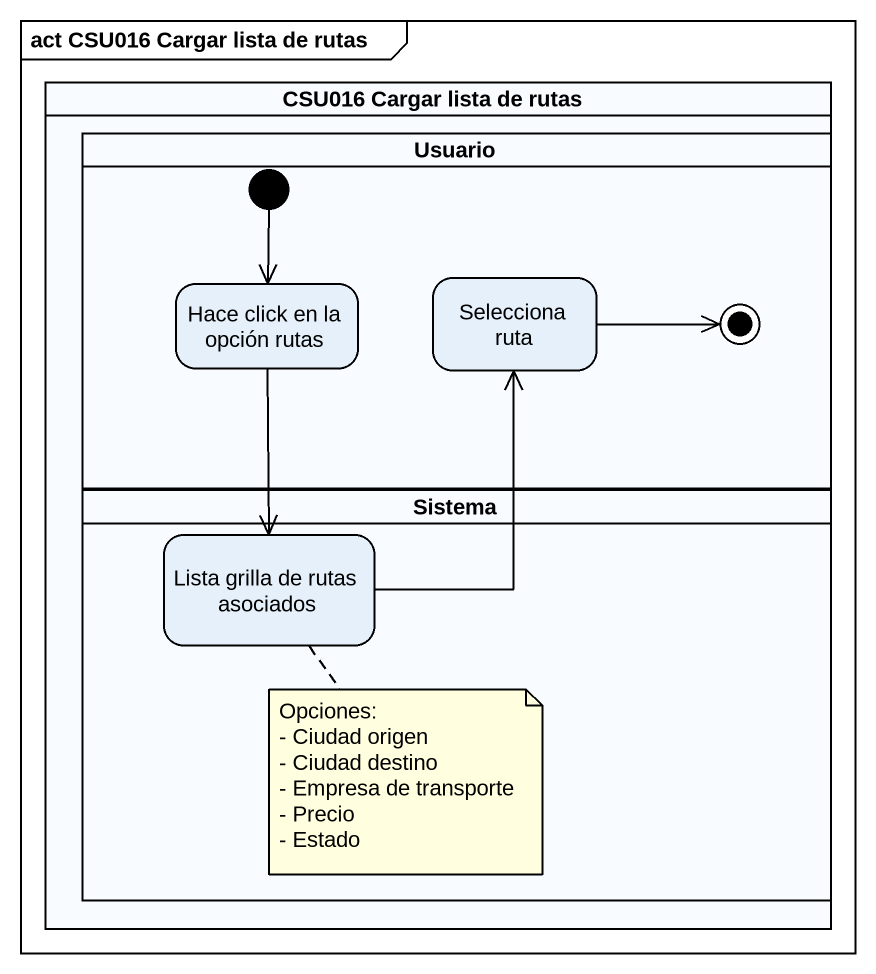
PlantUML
@startuml
mainframe act CSU016 Cargar lista de rutas
hide empty description
state "CSU016 Cargar lista de rutas" as CSU016_Cargar_lista_de_rutas <<partition>> {
  state Usuario <<partition>> {
    state "Hace click en la opción rutas" as Hace_click_en_la_opción
    state "Selecciona ruta" as Selecciona_ruta
    [*] --> Hace_click_en_la_opción
    Selecciona_ruta -right-> [*]
  }
  state Sistema <<partition>> {
    state "Lista grilla de rutas asociados" as Lista_grilla_de_rutas
  }
}
Hace_click_en_la_opción --> Lista_grilla_de_rutas
Lista_grilla_de_rutas -up-> Selecciona_ruta
note bottom of Lista_grilla_de_rutas
  Opciones:
  - Ciudad origen
  - Ciudad destino
  - Empresa de transporte
  - Precio
  - Estado
end note
@enduml
